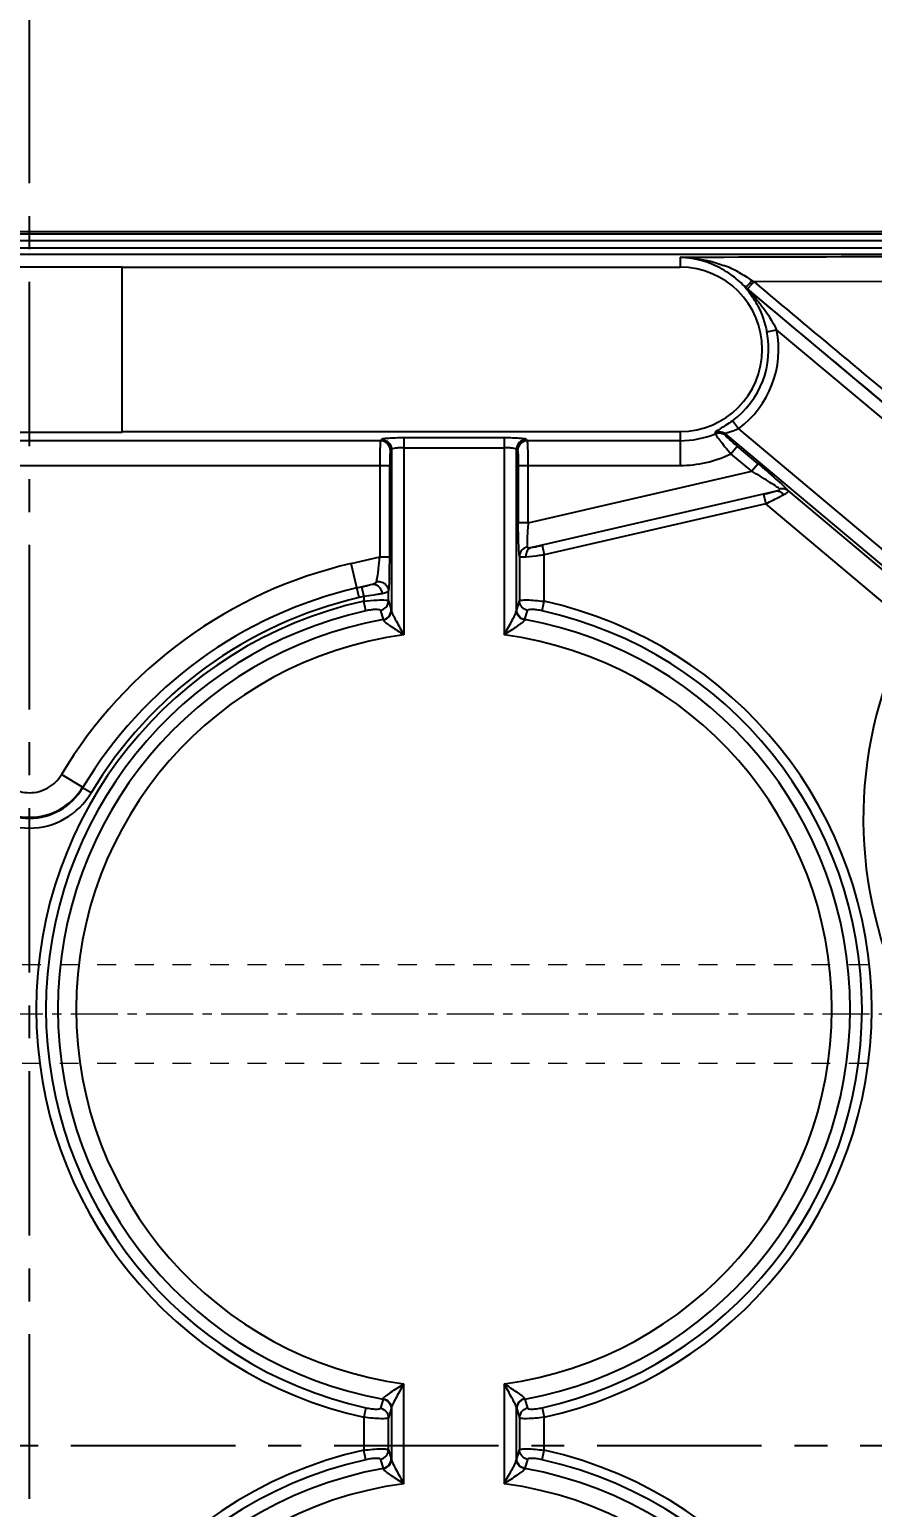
# Model space of a CAD drawing. Header units: millimetres. Extents: x 1727 to 4210, y -6182 to 759.
# Drawn here: x 2772.6 to 2840.9, y -3313.4 to -3193.6 of the extents above; entities that cross this region are included whole.
import ezdxf

# ---------------------------------------------------------------- set-up
doc = ezdxf.new("R2010")
doc.units = ezdxf.units.MM
doc.header["$LTSCALE"] = 16.335
doc.header["$PDMODE"] = 3
doc.header["$PDSIZE"] = 0.3125
doc.linetypes.add('CENTER', pattern=[0.6, 0.375, -0.075, 0.075, -0.075])
doc.linetypes.add('HIDDEN', pattern=[0.2, 0.1, -0.1])
doc.layers.get('0').update_dxf_attribs({"linetype": 'CONTINUOUS'})
doc.layers.get('Defpoints').update_dxf_attribs({"linetype": 'CONTINUOUS'})
doc.layers.add('cool', color=153, linetype='HIDDEN', lineweight=9)
doc.layers.add('dim', color=82, linetype='CONTINUOUS', lineweight=9)
doc.layers.add('DEFAULT_2', color=8, linetype='HIDDEN')
doc.styles.get("Standard").update_dxf_attribs({"font": 'txt', "width": 0.8})
doc.dimstyles.new('mold', dxfattribs={"dimtxt": 8, "dimasz": 5, "dimexe": 0, "dimexo": 0, "dimgap": 0, "dimtad": 1, "dimzin": 1, "dimtxsty": 'Standard', "dimcen": 0, "dimclrd": 4, "dimclre": 4, "dimclrt": 6, "dimazin": 0, "dimtfac": 1, "dimtofl": 0, "dimtmove": 0, "dimatfit": 3, "dimfxl": 0, "dimarcsym": 0})

# ---------------------------------------------------------------- blocks, each defined once
blk = doc.blocks.new('124')
at = {"layer": 'cool', "ltscale": 0.932966}
for p, q in [((10.14, -1344.71), (401.48, -1344.71)), ((10.14, -1352.71), (401.48, -1352.71))]:
    blk.add_line(p, q, dxfattribs=at)
at = {"layer": 'cool', "color": 1, "linetype": 'CENTER', "ltscale": 0.621977}
blk.add_line((-4.19, -1348.71), (415.81, -1348.71), dxfattribs=at)
blk = doc.blocks.new('*D505')
at = {"layer": 'Defpoints', "color": 0}
for p in [(2772.58, -3308.43), (2976.98, -3308.43), (2991.9, -3308.43)]:
    blk.add_point(p, dxfattribs=at)
at = {"layer": 'dim', "color": 4, "lineweight": -2}
blk.add_line((2976.98, -3308.43), (3002.56, -3308.43), dxfattribs=at)
at = {"layer": 'dim', "color": 6, "insert": (2997.23, -3305.51), "char_height": 5, "attachment_point": 5}
blk.add_mtext('0,00', dxfattribs=at)
blk = doc.blocks.new('*D507')
at = {"layer": 'Defpoints', "color": 0}
for p in [(2772.58, -3308.43), (2975.51, -3413.43), (2991.9, -3413.43)]:
    blk.add_point(p, dxfattribs=at)
at = {"layer": 'dim', "color": 4, "lineweight": -2}
blk.add_line((2975.51, -3413.43), (3009.23, -3413.43), dxfattribs=at)
at = {"layer": 'dim', "color": 6, "insert": (3000.56, -3410.51), "char_height": 5, "attachment_point": 5}
blk.add_mtext('105,00', dxfattribs=at)
blk = doc.blocks.new('*D508')
at = {"layer": 'Defpoints', "color": 0}
for p in [(2772.58, -3308.43), (2951.38, -3458.43), (2991.9, -3458.43)]:
    blk.add_point(p, dxfattribs=at)
at = {"layer": 'dim', "color": 4, "lineweight": -2}
blk.add_line((2951.38, -3458.43), (3009.23, -3458.43), dxfattribs=at)
at = {"layer": 'dim', "color": 6, "insert": (3000.56, -3455.51), "char_height": 5, "attachment_point": 5}
blk.add_mtext('150,00', dxfattribs=at)
blk = doc.blocks.new('*D509')
at = {"layer": 'Defpoints', "color": 0}
for p in [(2772.58, -3308.43), (2942.58, -3467.23), (2942.58, -3491.24)]:
    blk.add_point(p, dxfattribs=at)
at = {"layer": 'dim', "color": 4, "lineweight": -2}
blk.add_line((2942.58, -3467.23), (2942.58, -3508.57), dxfattribs=at)
at = {"layer": 'dim', "color": 6, "insert": (2939.66, -3499.9), "char_height": 5, "attachment_point": 5, "rotation": 90}
blk.add_mtext('170,00', dxfattribs=at)
blk = doc.blocks.new('*D510')
at = {"layer": 'Defpoints', "color": 0}
for p in [(2772.58, -3308.43), (2772.58, -3477), (2772.58, -3491.24)]:
    blk.add_point(p, dxfattribs=at)
at = {"layer": 'dim', "color": 4, "lineweight": -2}
blk.add_line((2772.58, -3477), (2772.58, -3501.9), dxfattribs=at)
at = {"layer": 'dim', "color": 6, "insert": (2769.66, -3496.57), "char_height": 5, "attachment_point": 5, "rotation": 90}
blk.add_mtext('0,00', dxfattribs=at)
blk = doc.blocks.new('*D511')
at = {"layer": 'Defpoints', "color": 0}
for p in [(2772.58, -3129.81), (2772.58, -3141.71), (2772.58, -3308.43)]:
    blk.add_point(p, dxfattribs=at)
at = {"layer": 'dim', "color": 4, "lineweight": -2}
blk.add_line((2772.58, -3141.71), (2772.58, -3119.14), dxfattribs=at)
at = {"layer": 'dim', "color": 6, "insert": (2769.66, -3124.47), "char_height": 5, "attachment_point": 5, "rotation": 90}
blk.add_mtext('0,00', dxfattribs=at)
blk = doc.blocks.new('*D512')
at = {"layer": 'Defpoints', "color": 0}
for p in [(2942.58, -3129.81), (2942.58, -3155.15), (2772.58, -3308.43)]:
    blk.add_point(p, dxfattribs=at)
at = {"layer": 'dim', "color": 4, "lineweight": -2}
blk.add_line((2942.58, -3155.15), (2942.58, -3112.47), dxfattribs=at)
at = {"layer": 'dim', "color": 6, "insert": (2939.66, -3121.14), "char_height": 5, "attachment_point": 5, "rotation": 90}
blk.add_mtext('170,00', dxfattribs=at)
blk = doc.blocks.new('*D513')
at = {"layer": 'Defpoints', "color": 0}
for p in [(2951.38, -3158.43), (2990.9, -3158.43), (2772.58, -3308.43)]:
    blk.add_point(p, dxfattribs=at)
at = {"layer": 'dim', "color": 4, "lineweight": -2}
blk.add_line((2951.38, -3158.43), (3008.24, -3158.43), dxfattribs=at)
at = {"layer": 'dim', "color": 6, "insert": (2999.57, -3155.51), "char_height": 5, "attachment_point": 5}
blk.add_mtext('150,00', dxfattribs=at)
blk = doc.blocks.new('*D676')
at = {"layer": 'Defpoints', "color": 0}
for p in [(2772.58, -3308.43), (2977.97, -3343.43), (2989.55, -3343.43)]:
    blk.add_point(p, dxfattribs=at)
at = {"layer": 'dim', "color": 4, "lineweight": -2}
blk.add_line((2977.97, -3343.43), (3004.88, -3343.43), dxfattribs=at)
at = {"layer": 'dim', "color": 6, "insert": (2997.21, -3340.51), "char_height": 5, "attachment_point": 5}
blk.add_mtext('35,00', dxfattribs=at)
blk = doc.blocks.new('*D677')
at = {"layer": 'Defpoints', "color": 0}
for p in [(2973.89, -3273.43), (2989.55, -3273.43), (2772.58, -3308.43)]:
    blk.add_point(p, dxfattribs=at)
at = {"layer": 'dim', "color": 4, "lineweight": -2}
blk.add_line((2973.89, -3273.43), (3004.88, -3273.43), dxfattribs=at)
at = {"layer": 'dim', "color": 6, "insert": (2997.21, -3270.51), "char_height": 5, "attachment_point": 5}
blk.add_mtext('35,00', dxfattribs=at)
blk = doc.blocks.new('*D678')
at = {"layer": 'Defpoints', "color": 0}
for p in [(2974.09, -3188.43), (2989.55, -3188.43), (2772.58, -3308.43)]:
    blk.add_point(p, dxfattribs=at)
at = {"layer": 'dim', "color": 4, "lineweight": -2}
blk.add_line((2974.09, -3188.43), (3006.88, -3188.43), dxfattribs=at)
at = {"layer": 'dim', "color": 6, "insert": (2998.21, -3185.51), "char_height": 5, "attachment_point": 5}
blk.add_mtext('120,00', dxfattribs=at)
blk = doc.blocks.new('*D679')
at = {"layer": 'Defpoints', "color": 0}
for p in [(2772.58, -3308.43), (2555.6, -3343.43), (2567.18, -3343.43)]:
    blk.add_point(p, dxfattribs=at)
at = {"layer": 'dim', "color": 4, "lineweight": -2}
blk.add_line((2567.18, -3343.43), (2540.27, -3343.43), dxfattribs=at)
at = {"layer": 'dim', "color": 6, "insert": (2547.94, -3340.51), "char_height": 5, "attachment_point": 5}
blk.add_mtext('35,00', dxfattribs=at)
blk = doc.blocks.new('*D680')
at = {"layer": 'Defpoints', "color": 0}
for p in [(2555.6, -3273.43), (2571.26, -3273.43), (2772.58, -3308.43)]:
    blk.add_point(p, dxfattribs=at)
at = {"layer": 'dim', "color": 4, "lineweight": -2}
blk.add_line((2571.26, -3273.43), (2540.27, -3273.43), dxfattribs=at)
at = {"layer": 'dim', "color": 6, "insert": (2547.94, -3270.51), "char_height": 5, "attachment_point": 5}
blk.add_mtext('35,00', dxfattribs=at)
blk = doc.blocks.new('*D681')
at = {"layer": 'Defpoints', "color": 0}
for p in [(2555.6, -3188.43), (2571.06, -3188.43), (2772.58, -3308.43)]:
    blk.add_point(p, dxfattribs=at)
at = {"layer": 'dim', "color": 4, "lineweight": -2}
blk.add_line((2571.06, -3188.43), (2538.27, -3188.43), dxfattribs=at)
at = {"layer": 'dim', "color": 6, "insert": (2546.94, -3185.51), "char_height": 5, "attachment_point": 5}
blk.add_mtext('120,00', dxfattribs=at)

msp = doc.modelspace()

# ---------------------------------------------------------------- linework, layer by layer
at = {"color": 1, "linetype": 'CENTER', "ltscale": 2.176925}
for p, q in [((2772.575, -3483.431), (2772.575, -3133.43)), ((2562.575, -3308.43), (2982.575, -3308.43))]:
    msp.add_line(p, q, dxfattribs=at)
at = {"color": 7, "linetype": 'Continuous'}
for p, q in [((2679.243, -3209.99), (2865.908, -3209.99)), ((2865.746, -3210.202), (2679.405, -3210.202)), ((2679.79, -3210.704), (2865.36, -3210.704)), ((2863.349, -3211.321), (2681.802, -3211.321)), ((2681.802, -3211.822), (2863.349, -3211.822)), ((2765.075, -3212.831), (2780.075, -3212.831)), ((2780.075, -3226.202), (2780.075, -3212.873)), ((2780.075, -3212.873), (2825.338, -3212.873)), ((2825.338, -3212.059), (2825.338, -3212.873)), ((2831.161, -3213.959), (2831.306, -3214.045)), ((2831.306, -3214.045), (2863.604, -3213.904)), ((2830.614, -3214.494), (2852.556, -3232.906)), ((2830.614, -3214.494), (2830.647, -3214.508)), ((2832.372, -3218.1), (2833.158, -3217.939)), ((2851.911, -3233.675), (2833.158, -3217.939)), ((2765.075, -3226.244), (2780.075, -3226.244)), ((2780.075, -3226.202), (2825.338, -3226.202)), ((2825.338, -3226.202), (2825.338, -3228.949)), ((2828.171, -3226.265), (2828.183, -3226.376)), ((2830.062, -3225.971), (2829.587, -3225.324)), ((2830.062, -3225.971), (2848.197, -3241.188)), ((2801.038, -3226.944), (2744.112, -3226.944)), ((2801.038, -3226.944), (2801.119, -3226.837)), ((2802.925, -3226.717), (2802.925, -3242.682)), ((2811.068, -3226.717), (2802.925, -3226.717)), ((2802.925, -3227.519), (2811.068, -3227.519)), ((2811.068, -3226.717), (2811.068, -3242.682)), ((2812.874, -3226.837), (2812.955, -3226.944)), ((2825.338, -3226.944), (2812.955, -3226.944)), ((2828.998, -3226.389), (2829.007, -3226.501)), ((2828.998, -3226.389), (2846.039, -3240.687)), ((2829.454, -3228.001), (2829.971, -3227.386)), ((2831.661, -3228.805), (2829.971, -3227.386)), ((2801.922, -3227.639), (2801.841, -3227.746)), ((2801.922, -3227.639), (2801.922, -3240.707)), ((2812.072, -3240.707), (2812.072, -3227.639)), ((2812.152, -3227.746), (2812.072, -3227.639)), ((2831.145, -3229.42), (2829.454, -3228.001)), ((2743.368, -3228.949), (2801.782, -3228.949)), ((2800.98, -3228.949), (2800.98, -3236.372)), ((2801.782, -3236.372), (2801.782, -3228.949)), ((2812.211, -3228.949), (2812.211, -3233.599)), ((2812.211, -3228.949), (2825.338, -3228.949)), ((2813.014, -3233.599), (2813.014, -3228.949)), ((2813.014, -3233.599), (2831.145, -3229.42)), ((2831.661, -3228.805), (2831.145, -3229.42)), ((2813.241, -3235.604), (2833.16, -3231.013)), ((2845.291, -3240.369), (2834.086, -3230.967)), ((2832.275, -3232.069), (2814.316, -3236.208)), ((2832.095, -3231.287), (2832.275, -3232.069)), ((2844.03, -3241.932), (2832.275, -3232.069)), ((2813.014, -3233.599), (2812.211, -3233.599)), ((2814.136, -3235.426), (2814.316, -3236.208)), ((2798.665, -3236.906), (2800.98, -3236.372)), ((2799.302, -3239.668), (2798.665, -3236.906)), ((2800.98, -3236.372), (2801.782, -3236.372)), ((2812.309, -3236.297), (2812.309, -3239.929)), ((2814.316, -3239.968), (2814.316, -3236.208)), ((2799.122, -3238.887), (2800.392, -3238.566)), ((2799.497, -3238.8), (2799.677, -3239.582)), ((2801.684, -3239.929), (2801.684, -3239.116)), ((2799.677, -3239.582), (2799.302, -3239.668)), ((2799.677, -3239.582), (2799.677, -3239.968)), ((2799.848, -3240.741), (2799.677, -3239.968)), ((2801.025, -3240.708), (2801.25, -3241.443)), ((2801.684, -3239.929), (2801.911, -3240.664)), ((2812.082, -3240.664), (2812.309, -3239.929)), ((2812.743, -3241.443), (2812.968, -3240.708)), ((2814.145, -3240.741), (2814.316, -3239.968)), ((2776.878, -3255.048), (2775.157, -3254.019)), ((2776.881, -3255.097), (2776.878, -3255.048)), ((2777.57, -3255.508), (2776.881, -3255.097)), ((2802.925, -3311.524), (2802.925, -3303.426)), ((2811.068, -3303.426), (2811.068, -3311.524)), ((2799.848, -3305.366), (2799.677, -3306.14)), ((2801.25, -3304.664), (2801.025, -3305.4)), ((2801.911, -3305.443), (2801.684, -3306.178)), ((2801.922, -3305.401), (2801.922, -3309.549)), ((2812.072, -3309.549), (2812.072, -3305.401)), ((2812.082, -3305.443), (2812.309, -3306.178)), ((2812.743, -3304.664), (2812.968, -3305.4)), ((2814.145, -3305.366), (2814.316, -3306.14)), ((2799.677, -3306.14), (2799.677, -3308.81)), ((2801.684, -3308.772), (2801.684, -3306.178)), ((2812.309, -3306.178), (2812.309, -3308.772)), ((2814.316, -3308.81), (2814.316, -3306.14)), ((2799.848, -3309.583), (2799.677, -3308.81)), ((2801.684, -3308.772), (2801.911, -3309.507)), ((2812.082, -3309.507), (2812.309, -3308.772)), ((2814.145, -3309.583), (2814.316, -3308.81)), ((2801.025, -3309.55), (2801.25, -3310.286)), ((2812.968, -3309.55), (2812.743, -3310.286))]:
    msp.add_line(p, q, dxfattribs=at)
for centre, radius, start, end in [((2772.793, 13899.644), 17111.784, 270.1759389, 270.3030801), ((2825.01, -3219.697), 7.646, 65.30575, 87.54087), ((2825.338, -3219.537), 6.664, 270, 90), ((2824.923, -3219.883), 7.85, 53.32653, 65.29609), ((2825.743, -3221.224), 9.055, 61.41844, 69.81919), ((2824.854, -3219.98), 7.97, 48.2727, 53.34087), ((2824.697, -3220.15), 8.201, 43.46471, 48.2508), ((2842.593, -3223.552), 14.757, 140.80778, 141.62917), ((2828.51, -3211.88), 3.367, 318.36167, 321.90649), ((2846.843, -3227.001), 20.23, 140.17719, 140.84393), ((2825.338, -3219.537), 7.982, 306.28925, 11.55048), ((2825.338, -3219.537), 7.179, 306.28925, 11.55048), ((2828.483, -3227.006), 0.804, 50.16061, 58.03201), ((2825.338, -3219.537), 7.407, 270, 292.59136), ((2828.49, -3227.122), 0.808, 50.21453, 67.10763), ((2825.338, -3219.537), 9.412, 270, 295.93713), ((2806.997, -3273.054), 37.096, 102.97897, 149.12801), ((2747.842, -3236.384), 53.941, 359.06971, 0.01233), ((2759.562, -3236.58), 42.218, 357.99295, 359.07758), ((2806.997, -3273.054), 35.063, 102.97897, 149.19451), ((2800.258, -3239.475), 0.919, 7.99783, 12.416), ((2806.997, -3273.054), 33.886, 102.47454, 257.52546), ((2806.997, -3273.054), 34.261, 102.97897, 149.19451), ((2806.997, -3273.054), 33.886, 282.47454, 77.52546), ((2806.997, -3273.054), 33.094, 102.47454, 257.52546), ((2806.997, -3273.054), 32.128, 100.30331, 259.69669), ((2806.997, -3273.054), 32.128, 280.30331, 79.69669), ((2806.997, -3273.054), 33.094, 282.47454, 77.52546), ((2806.997, -3273.054), 30.644, 97.63481, 262.36519), ((2806.997, -3273.054), 30.644, 277.63481, 82.36519), ((2874.08, -3257.592), 33.886, 152.47454, 257.52546), ((2772.575, -3252.461), 5.02, 211.01746, 328.98254), ((2874.08, -3326.435), 33.886, 102.47454, 77.52546), ((2806.997, -3341.896), 33.886, 102.47454, 77.52546), ((2806.997, -3341.896), 33.094, 102.47454, 77.52546), ((2806.997, -3341.896), 32.128, 100.30331, 79.69669), ((2806.997, -3341.896), 30.644, 97.63481, 82.36519)]:
    msp.add_arc(centre, radius, start, end, dxfattribs=at)
for points, knots in [([(2825.338, -3212.059), (2825.635, -3212.066), (2826.834, -3212.142), (2828.02, -3212.415), (2828.867, -3212.726)], [0, 0, 0, 0, 0.2480511, 1, 1, 1, 1]), ([(2830.649, -3214.508), (2830.659, -3214.512), (2830.682, -3214.465), (2830.723, -3214.421), (2830.805, -3214.343), (2830.864, -3214.289), (2830.897, -3214.256)], [0, 0, 0, 0, 0.0937775, 0.3015408, 0.6083139, 1, 1, 1, 1]), ([(2830.601, -3214.48), (2830.558, -3214.444), (2830.795, -3214.735), (2830.883, -3214.846), (2831.112, -3215.154), (2831.234, -3215.337), (2831.297, -3215.435)], [0, 0, 0, 0, 0.1437402, 0.4154275, 0.703893, 1, 1, 1, 1]), ([(2830.648, -3214.523), (2830.636, -3214.52), (2830.698, -3214.578), (2830.72, -3214.606), (2830.789, -3214.675), (2830.869, -3214.758), (2830.975, -3214.869), (2831.142, -3215.048), (2831.35, -3215.278), (2831.593, -3215.561), (2831.83, -3215.853), (2832.136, -3216.252), (2832.353, -3216.563), (2832.492, -3216.774)], [0, 0, 0, 0, 0.0123896, 0.040375, 0.0702006, 0.1008469, 0.16324, 0.2263437, 0.3536072, 0.4817153, 0.610447, 0.7397438, 1, 1, 1, 1]), ([(2830.92, -3214.525), (2830.928, -3214.515), (2830.962, -3214.47), (2830.996, -3214.426), (2831.024, -3214.391)], [0, 0, 0, 0, 0.2198116, 1, 1, 1, 1]), ([(2831.297, -3215.435), (2831.421, -3215.629), (2831.903, -3216.461), (2832.226, -3217.384), (2832.372, -3218.1)], [0, 0, 0, 0, 0.2396769, 1, 1, 1, 1]), ([(2829.587, -3225.324), (2829.413, -3225.452), (2829.156, -3225.629), (2828.82, -3225.84), (2828.605, -3225.97), (2828.428, -3226.076), (2828.293, -3226.157), (2828.215, -3226.214), (2828.173, -3226.249), (2828.171, -3226.265)], [0, 0, 0, 0, 0.3799135, 0.5501631, 0.6991193, 0.8219965, 0.9141771, 0.9726657, 1, 1, 1, 1]), ([(2828.171, -3226.265), (2828.23, -3226.24), (2828.475, -3226.176), (2828.75, -3226.225), (2828.909, -3226.324)], [0, 0, 0, 0, 0.2550919, 1, 1, 1, 1]), ([(2830.062, -3225.971), (2829.941, -3226.031), (2829.708, -3226.132), (2829.417, -3226.231), (2829.218, -3226.293), (2829.101, -3226.331), (2829.039, -3226.351), (2828.995, -3226.379), (2828.998, -3226.389)], [0, 0, 0, 0, 0.351246, 0.6664329, 0.7982845, 0.9035817, 0.9725604, 1, 1, 1, 1]), ([(2801.038, -3226.944), (2801.029, -3226.963), (2801.025, -3227.029), (2801.012, -3227.156), (2801.005, -3227.347), (2800.991, -3227.706), (2800.982, -3228.247), (2800.98, -3228.704), (2800.98, -3228.949)], [0, 0, 0, 0, 0.0311314, 0.0958626, 0.1923118, 0.3169126, 0.6329167, 1, 1, 1, 1]), ([(2802.925, -3226.717), (2802.702, -3226.717), (2802.376, -3226.721), (2801.961, -3226.736), (2801.694, -3226.75), (2801.472, -3226.767), (2801.299, -3226.785), (2801.191, -3226.808), (2801.13, -3226.822), (2801.119, -3226.837)], [0, 0, 0, 0, 0.3692844, 0.5373563, 0.6861138, 0.8103842, 0.9059729, 0.9694558, 1, 1, 1, 1]), ([(2801.119, -3226.837), (2801.181, -3226.837), (2801.441, -3226.875), (2801.685, -3227.038), (2801.793, -3227.206)], [0, 0, 0, 0, 0.2376256, 1, 1, 1, 1]), ([(2801.793, -3227.206), (2801.815, -3227.24), (2801.887, -3227.373), (2801.921, -3227.527), (2801.922, -3227.639)], [0, 0, 0, 0, 0.2634834, 1, 1, 1, 1]), ([(2802.925, -3227.519), (2802.801, -3227.519), (2802.569, -3227.524), (2802.266, -3227.547), (2802.061, -3227.577), (2801.96, -3227.609), (2801.926, -3227.627), (2801.922, -3227.639)], [0, 0, 0, 0, 0.3652966, 0.67944, 0.8979409, 0.9637771, 1, 1, 1, 1]), ([(2812.874, -3226.837), (2812.863, -3226.822), (2812.802, -3226.808), (2812.694, -3226.785), (2812.521, -3226.767), (2812.299, -3226.75), (2812.032, -3226.736), (2811.617, -3226.721), (2811.292, -3226.717), (2811.068, -3226.717)], [0, 0, 0, 0, 0.0305392, 0.0940157, 0.1895962, 0.3138607, 0.4626186, 0.6306983, 1, 1, 1, 1]), ([(2812.072, -3227.639), (2812.067, -3227.627), (2812.033, -3227.609), (2811.932, -3227.577), (2811.727, -3227.547), (2811.424, -3227.524), (2811.192, -3227.519), (2811.068, -3227.519)], [0, 0, 0, 0, 0.0362219, 0.102057, 0.3205589, 0.6347077, 1, 1, 1, 1]), ([(2812.2, -3227.206), (2812.178, -3227.24), (2812.106, -3227.373), (2812.072, -3227.527), (2812.072, -3227.639)], [0, 0, 0, 0, 0.2634831, 1, 1, 1, 1]), ([(2812.874, -3226.837), (2812.812, -3226.837), (2812.553, -3226.875), (2812.308, -3227.038), (2812.2, -3227.206)], [0, 0, 0, 0, 0.2376263, 1, 1, 1, 1]), ([(2813.014, -3228.949), (2813.014, -3228.704), (2813.011, -3228.247), (2813.002, -3227.706), (2812.989, -3227.347), (2812.981, -3227.156), (2812.968, -3227.029), (2812.964, -3226.963), (2812.955, -3226.944)], [0, 0, 0, 0, 0.3670775, 0.6830803, 0.8076834, 0.9041347, 0.9688675, 1, 1, 1, 1]), ([(2828.183, -3226.376), (2828.19, -3226.396), (2828.227, -3226.452), (2828.299, -3226.564), (2828.417, -3226.725), (2828.642, -3227.021), (2828.99, -3227.454), (2829.288, -3227.815), (2829.454, -3228.001)], [0, 0, 0, 0, 0.0306957, 0.0962137, 0.1942354, 0.3203668, 0.6366782, 1, 1, 1, 1]), ([(2829.008, -3226.501), (2829.008, -3226.515), (2829.042, -3226.547), (2829.095, -3226.61), (2829.19, -3226.699), (2829.361, -3226.86), (2829.625, -3227.093), (2829.85, -3227.285), (2829.971, -3227.386)], [0, 0, 0, 0, 0.0305002, 0.0972428, 0.1961865, 0.3228159, 0.638984, 1, 1, 1, 1]), ([(2801.841, -3227.746), (2801.833, -3227.756), (2801.828, -3227.797), (2801.816, -3227.872), (2801.807, -3227.988), (2801.794, -3228.203), (2801.785, -3228.528), (2801.782, -3228.802), (2801.782, -3228.949)], [0, 0, 0, 0, 0.0319835, 0.0970088, 0.1933021, 0.3178643, 0.6339404, 1, 1, 1, 1]), ([(2812.152, -3227.746), (2812.16, -3227.756), (2812.166, -3227.797), (2812.178, -3227.872), (2812.186, -3227.988), (2812.199, -3228.203), (2812.208, -3228.527), (2812.211, -3228.802), (2812.211, -3228.949)], [0, 0, 0, 0, 0.031972, 0.0969716, 0.1932346, 0.3177734, 0.6338535, 1, 1, 1, 1]), ([(2833.399, -3230.844), (2833.283, -3230.751), (2832.978, -3230.546), (2832.23, -3230.065), (2831.595, -3229.684), (2831.145, -3229.42)], [0, 0, 0, 0, 0.1673005, 0.4128964, 1, 1, 1, 1]), ([(2831.661, -3228.805), (2832.148, -3229.215), (2832.835, -3229.8), (2833.638, -3230.526), (2833.962, -3230.834), (2834.086, -3230.967)], [0, 0, 0, 0, 0.5881568, 0.8321991, 1, 1, 1, 1]), ([(2832.095, -3231.287), (2832.194, -3231.264), (2832.55, -3231.18), (2832.906, -3231.089), (2833.16, -3231.013)], [0, 0, 0, 0, 0.2751779, 1, 1, 1, 1]), ([(2833.16, -3231.013), (2833.205, -3231.001), (2833.282, -3230.976), (2833.366, -3230.94), (2833.432, -3230.893), (2833.411, -3230.853), (2833.399, -3230.844)], [0, 0, 0, 0, 0.4062559, 0.6963424, 0.864991, 1, 1, 1, 1]), ([(2833.16, -3231.013), (2833.208, -3231.006), (2833.436, -3231.027), (2833.627, -3231.192), (2833.724, -3231.338)], [0, 0, 0, 0, 0.2167786, 1, 1, 1, 1]), ([(2833.399, -3230.844), (2833.455, -3230.827), (2833.689, -3230.789), (2833.946, -3230.855), (2834.085, -3230.967)], [0, 0, 0, 0, 0.2445176, 1, 1, 1, 1]), ([(2834.086, -3230.967), (2834.101, -3230.987), (2834.112, -3231.056), (2834.027, -3231.145), (2833.9, -3231.24), (2833.788, -3231.304), (2833.724, -3231.338)], [0, 0, 0, 0, 0.1335145, 0.3216292, 0.61222, 1, 1, 1, 1]), ([(2833.724, -3231.338), (2833.623, -3231.393), (2833.144, -3231.645), (2832.659, -3231.884), (2832.275, -3232.069)], [0, 0, 0, 0, 0.2133013, 1, 1, 1, 1]), ([(2812.309, -3236.297), (2812.288, -3236.159), (2812.262, -3235.809), (2812.219, -3234.91), (2812.211, -3234.148), (2812.211, -3233.599)], [0, 0, 0, 0, 0.1549484, 0.3895866, 1, 1, 1, 1]), ([(2813.014, -3233.599), (2812.979, -3233.997), (2812.94, -3234.55), (2812.926, -3235.204), (2812.93, -3235.459), (2812.942, -3235.559)], [0, 0, 0, 0, 0.6115874, 0.8457157, 1, 1, 1, 1]), ([(2812.942, -3235.559), (2812.771, -3235.597), (2812.449, -3235.78), (2812.312, -3236.129), (2812.309, -3236.297)], [0, 0, 0, 0, 0.5084929, 1, 1, 1, 1]), ([(2813.241, -3235.604), (2813.108, -3235.644), (2812.859, -3235.888), (2812.813, -3236.213), (2812.825, -3236.385)], [0, 0, 0, 0, 0.4468817, 1, 1, 1, 1]), ([(2812.942, -3235.559), (2812.946, -3235.593), (2813.028, -3235.628), (2813.128, -3235.619), (2813.201, -3235.611), (2813.241, -3235.604)], [0, 0, 0, 0, 0.3249209, 0.6148049, 1, 1, 1, 1]), ([(2813.241, -3235.604), (2813.304, -3235.594), (2813.604, -3235.543), (2813.902, -3235.48), (2814.136, -3235.426)], [0, 0, 0, 0, 0.2094388, 1, 1, 1, 1]), ([(2800.847, -3237.598), (2800.859, -3237.504), (2800.911, -3237.096), (2800.953, -3236.687), (2800.98, -3236.372)], [0, 0, 0, 0, 0.2304145, 1, 1, 1, 1]), ([(2812.825, -3236.385), (2812.756, -3236.392), (2812.631, -3236.399), (2812.461, -3236.399), (2812.323, -3236.354), (2812.309, -3236.297)], [0, 0, 0, 0, 0.3841023, 0.6765052, 1, 1, 1, 1]), ([(2814.316, -3236.208), (2814.178, -3236.227), (2813.682, -3236.293), (2813.184, -3236.352), (2812.825, -3236.385)], [0, 0, 0, 0, 0.27921, 1, 1, 1, 1]), ([(2800.711, -3238.378), (2800.717, -3238.357), (2800.742, -3238.253), (2800.762, -3238.148), (2800.776, -3238.064)], [0, 0, 0, 0, 0.2000019, 1, 1, 1, 1]), ([(2800.776, -3238.064), (2800.782, -3238.029), (2800.808, -3237.874), (2800.831, -3237.719), (2800.847, -3237.598)], [0, 0, 0, 0, 0.2243276, 1, 1, 1, 1]), ([(2801.755, -3238.059), (2801.753, -3238.117), (2801.744, -3238.33), (2801.734, -3238.543), (2801.723, -3238.696)], [0, 0, 0, 0, 0.2757442, 1, 1, 1, 1]), ([(2799.497, -3238.8), (2799.58, -3238.781), (2799.88, -3238.709), (2800.179, -3238.631), (2800.392, -3238.566)], [0, 0, 0, 0, 0.2777948, 1, 1, 1, 1]), ([(2800.74, -3239.422), (2800.658, -3239.435), (2800.304, -3239.492), (2799.949, -3239.543), (2799.677, -3239.582)], [0, 0, 0, 0, 0.2329084, 1, 1, 1, 1]), ([(2800.392, -3238.566), (2800.453, -3238.548), (2800.555, -3238.515), (2800.652, -3238.461), (2800.682, -3238.428)], [0, 0, 0, 0, 0.5907034, 1, 1, 1, 1]), ([(2800.392, -3238.566), (2800.553, -3238.539), (2800.842, -3238.666), (2801.056, -3238.974), (2801.133, -3239.174), (2801.156, -3239.277)], [0, 0, 0, 0, 0.4375882, 0.7171177, 1, 1, 1, 1]), ([(2800.711, -3238.378), (2800.822, -3238.357), (2801.062, -3238.37), (2801.489, -3238.545), (2801.68, -3238.897), (2801.684, -3239.116)], [0, 0, 0, 0, 0.2493981, 0.5160338, 1, 1, 1, 1]), ([(2801.168, -3239.347), (2801.136, -3239.353), (2800.993, -3239.38), (2800.851, -3239.404), (2800.74, -3239.422)], [0, 0, 0, 0, 0.2277156, 1, 1, 1, 1]), ([(2801.684, -3239.116), (2801.669, -3239.181), (2801.471, -3239.293), (2801.292, -3239.324), (2801.168, -3239.347)], [0, 0, 0, 0, 0.3455686, 1, 1, 1, 1]), ([(2801.723, -3238.696), (2801.721, -3238.738), (2801.71, -3238.879), (2801.698, -3239.019), (2801.684, -3239.116)], [0, 0, 0, 0, 0.2995545, 1, 1, 1, 1]), ([(2799.677, -3239.968), (2800.036, -3239.919), (2800.643, -3239.864), (2801.257, -3239.841), (2801.503, -3239.87)], [0, 0, 0, 0, 0.593847, 1, 1, 1, 1]), ([(2801.025, -3240.708), (2801.014, -3240.669), (2800.861, -3240.632), (2800.63, -3240.627), (2800.26, -3240.66), (2799.993, -3240.709), (2799.848, -3240.741)], [0, 0, 0, 0, 0.10006, 0.3150783, 0.6301341, 1, 1, 1, 1]), ([(2801.025, -3240.708), (2801.203, -3240.674), (2801.546, -3240.48), (2801.683, -3240.109), (2801.684, -3239.929)], [0, 0, 0, 0, 0.5016059, 1, 1, 1, 1]), ([(2801.25, -3241.443), (2801.429, -3241.41), (2801.773, -3241.216), (2801.91, -3240.844), (2801.911, -3240.664)], [0, 0, 0, 0, 0.5022495, 1, 1, 1, 1]), ([(2801.258, -3241.471), (2801.436, -3241.438), (2801.778, -3241.25), (2801.919, -3240.884), (2801.922, -3240.707)], [0, 0, 0, 0, 0.5052994, 1, 1, 1, 1]), ([(2801.503, -3239.87), (2801.545, -3239.875), (2801.605, -3239.885), (2801.675, -3239.909), (2801.684, -3239.929)], [0, 0, 0, 0, 0.66106, 1, 1, 1, 1]), ([(2801.922, -3240.707), (2801.927, -3240.757), (2801.966, -3240.876), (2802.091, -3241.159), (2802.314, -3241.574), (2802.61, -3242.114), (2802.819, -3242.49), (2802.925, -3242.682)], [0, 0, 0, 0, 0.0690144, 0.166672, 0.4190946, 0.7036088, 1, 1, 1, 1]), ([(2811.068, -3242.682), (2811.167, -3242.497), (2811.372, -3242.137), (2811.66, -3241.609), (2811.883, -3241.193), (2812.017, -3240.898), (2812.065, -3240.766), (2812.072, -3240.707)], [0, 0, 0, 0, 0.2834001, 0.5593531, 0.8131554, 0.9198349, 1, 1, 1, 1]), ([(2812.736, -3241.471), (2812.557, -3241.438), (2812.215, -3241.251), (2812.074, -3240.884), (2812.072, -3240.707)], [0, 0, 0, 0, 0.5052726, 1, 1, 1, 1]), ([(2812.743, -3241.443), (2812.564, -3241.41), (2812.221, -3241.216), (2812.083, -3240.844), (2812.082, -3240.664)], [0, 0, 0, 0, 0.5022501, 1, 1, 1, 1]), ([(2812.309, -3239.929), (2812.319, -3239.909), (2812.388, -3239.885), (2812.51, -3239.865), (2812.703, -3239.854), (2813.063, -3239.853), (2813.61, -3239.885), (2814.069, -3239.934), (2814.316, -3239.968)], [0, 0, 0, 0, 0.0324464, 0.095751, 0.1908358, 0.3146884, 0.6311836, 1, 1, 1, 1]), ([(2812.968, -3240.708), (2812.79, -3240.674), (2812.447, -3240.48), (2812.311, -3240.109), (2812.309, -3239.929)], [0, 0, 0, 0, 0.5016051, 1, 1, 1, 1]), ([(2814.145, -3240.741), (2814.001, -3240.709), (2813.733, -3240.66), (2813.363, -3240.627), (2813.132, -3240.632), (2812.98, -3240.669), (2812.968, -3240.708)], [0, 0, 0, 0, 0.3698912, 0.6849566, 0.8999512, 1, 1, 1, 1]), ([(2801.258, -3241.471), (2801.266, -3241.51), (2801.345, -3241.593), (2801.484, -3241.713), (2801.68, -3241.856), (2801.988, -3242.069), (2802.407, -3242.345), (2802.75, -3242.568), (2802.925, -3242.682)], [0, 0, 0, 0, 0.05836, 0.1537781, 0.2733149, 0.4072541, 0.6974968, 1, 1, 1, 1]), ([(2812.735, -3241.471), (2812.728, -3241.507), (2812.658, -3241.587), (2812.525, -3241.702), (2812.334, -3241.843), (2812.024, -3242.056), (2811.598, -3242.337), (2811.248, -3242.565), (2811.068, -3242.682)], [0, 0, 0, 0, 0.0541425, 0.1434162, 0.2603164, 0.3951507, 0.6892101, 1, 1, 1, 1]), ([(2768.27, -3255.097), (2768.707, -3255.833), (2769.984, -3257.102), (2772.575, -3257.791), (2775.166, -3257.102), (2776.443, -3255.833), (2776.881, -3255.097)], [0, 0, 0, 0, 0.2501542, 0.4999947, 0.7498356, 1, 1, 1, 1]), ([(2769.994, -3254.019), (2770.257, -3254.459), (2771.024, -3255.217), (2772.575, -3255.627), (2774.127, -3255.217), (2774.894, -3254.459), (2775.157, -3254.019)], [0, 0, 0, 0, 0.2502207, 0.5000003, 0.7497798, 1, 1, 1, 1]), ([(2767.581, -3255.508), (2768.089, -3256.36), (2769.572, -3257.827), (2772.575, -3258.623), (2775.579, -3257.827), (2777.062, -3256.359), (2777.57, -3255.508)], [0, 0, 0, 0, 0.2500257, 0.5000039, 0.7499804, 1, 1, 1, 1]), ([(2801.258, -3304.637), (2801.265, -3304.6), (2801.335, -3304.521), (2801.468, -3304.405), (2801.659, -3304.265), (2801.969, -3304.051), (2802.395, -3303.77), (2802.746, -3303.543), (2802.925, -3303.426)], [0, 0, 0, 0, 0.0541425, 0.1434162, 0.2603164, 0.3951507, 0.6892101, 1, 1, 1, 1]), ([(2802.925, -3303.426), (2802.826, -3303.611), (2802.621, -3303.97), (2802.333, -3304.498), (2802.111, -3304.914), (2801.976, -3305.21), (2801.928, -3305.342), (2801.922, -3305.401)], [0, 0, 0, 0, 0.2834001, 0.5593531, 0.8131554, 0.9198349, 1, 1, 1, 1]), ([(2812.736, -3304.637), (2812.727, -3304.597), (2812.649, -3304.515), (2812.509, -3304.395), (2812.313, -3304.251), (2812.005, -3304.038), (2811.586, -3303.762), (2811.243, -3303.54), (2811.068, -3303.426)], [0, 0, 0, 0, 0.05836, 0.1537781, 0.2733149, 0.4072541, 0.6974968, 1, 1, 1, 1]), ([(2812.072, -3305.401), (2812.066, -3305.35), (2812.027, -3305.231), (2811.902, -3304.948), (2811.68, -3304.534), (2811.383, -3303.993), (2811.174, -3303.618), (2811.068, -3303.426)], [0, 0, 0, 0, 0.0690144, 0.1666721, 0.4190946, 0.7036088, 1, 1, 1, 1]), ([(2799.848, -3305.366), (2799.993, -3305.398), (2800.26, -3305.448), (2800.63, -3305.48), (2800.861, -3305.476), (2801.014, -3305.438), (2801.025, -3305.4)], [0, 0, 0, 0, 0.3698911, 0.6849565, 0.8999513, 1, 1, 1, 1]), ([(2801.025, -3305.4), (2801.203, -3305.433), (2801.546, -3305.627), (2801.683, -3305.998), (2801.684, -3306.178)], [0, 0, 0, 0, 0.5016051, 1, 1, 1, 1]), ([(2801.25, -3304.664), (2801.429, -3304.697), (2801.773, -3304.891), (2801.91, -3305.263), (2801.911, -3305.443)], [0, 0, 0, 0, 0.5022501, 1, 1, 1, 1]), ([(2801.258, -3304.636), (2801.436, -3304.669), (2801.778, -3304.857), (2801.919, -3305.223), (2801.922, -3305.401)], [0, 0, 0, 0, 0.5052726, 1, 1, 1, 1]), ([(2812.736, -3304.637), (2812.557, -3304.669), (2812.215, -3304.857), (2812.074, -3305.224), (2812.072, -3305.401)], [0, 0, 0, 0, 0.5052994, 1, 1, 1, 1]), ([(2812.743, -3304.664), (2812.564, -3304.697), (2812.221, -3304.891), (2812.083, -3305.263), (2812.082, -3305.443)], [0, 0, 0, 0, 0.5022495, 1, 1, 1, 1]), ([(2812.968, -3305.4), (2812.79, -3305.433), (2812.447, -3305.627), (2812.311, -3305.998), (2812.309, -3306.178)], [0, 0, 0, 0, 0.5016066, 1, 1, 1, 1]), ([(2812.968, -3305.4), (2812.98, -3305.439), (2813.135, -3305.475), (2813.366, -3305.481), (2813.735, -3305.447), (2814.001, -3305.398), (2814.145, -3305.366)], [0, 0, 0, 0, 0.1022682, 0.3176868, 0.6317446, 1, 1, 1, 1]), ([(2801.684, -3306.178), (2801.675, -3306.198), (2801.605, -3306.223), (2801.484, -3306.242), (2801.29, -3306.254), (2800.93, -3306.255), (2800.384, -3306.222), (2799.924, -3306.173), (2799.677, -3306.14)], [0, 0, 0, 0, 0.0324464, 0.095751, 0.1908357, 0.3146884, 0.6311836, 1, 1, 1, 1]), ([(2814.316, -3306.14), (2814.069, -3306.172), (2813.61, -3306.222), (2813.063, -3306.255), (2812.703, -3306.254), (2812.51, -3306.242), (2812.388, -3306.222), (2812.319, -3306.198), (2812.309, -3306.178)], [0, 0, 0, 0, 0.368856, 0.6853009, 0.8093924, 0.9043465, 0.9676757, 1, 1, 1, 1]), ([(2799.677, -3308.81), (2799.924, -3308.777), (2800.384, -3308.728), (2800.93, -3308.695), (2801.29, -3308.696), (2801.484, -3308.708), (2801.605, -3308.727), (2801.675, -3308.752), (2801.684, -3308.772)], [0, 0, 0, 0, 0.368828, 0.6853255, 0.8091735, 0.9042536, 0.967552, 1, 1, 1, 1]), ([(2801.025, -3309.55), (2801.203, -3309.517), (2801.546, -3309.322), (2801.683, -3308.952), (2801.684, -3308.772)], [0, 0, 0, 0, 0.5016059, 1, 1, 1, 1]), ([(2812.309, -3308.772), (2812.319, -3308.752), (2812.388, -3308.727), (2812.51, -3308.708), (2812.703, -3308.696), (2813.063, -3308.695), (2813.61, -3308.728), (2814.069, -3308.777), (2814.316, -3308.81)], [0, 0, 0, 0, 0.0324464, 0.095751, 0.1908358, 0.3146884, 0.6311836, 1, 1, 1, 1]), ([(2812.968, -3309.55), (2812.79, -3309.517), (2812.447, -3309.322), (2812.311, -3308.952), (2812.309, -3308.772)], [0, 0, 0, 0, 0.5016051, 1, 1, 1, 1]), ([(2801.025, -3309.55), (2801.014, -3309.512), (2800.861, -3309.474), (2800.63, -3309.469), (2800.26, -3309.502), (2799.993, -3309.551), (2799.848, -3309.583)], [0, 0, 0, 0, 0.10006, 0.3150783, 0.6301341, 1, 1, 1, 1]), ([(2801.25, -3310.286), (2801.429, -3310.253), (2801.773, -3310.058), (2801.91, -3309.687), (2801.911, -3309.507)], [0, 0, 0, 0, 0.5022495, 1, 1, 1, 1]), ([(2801.258, -3310.313), (2801.436, -3310.281), (2801.778, -3310.093), (2801.919, -3309.726), (2801.922, -3309.549)], [0, 0, 0, 0, 0.5052994, 1, 1, 1, 1]), ([(2801.922, -3309.549), (2801.927, -3309.6), (2801.966, -3309.718), (2802.091, -3310.002), (2802.314, -3310.416), (2802.61, -3310.956), (2802.819, -3311.332), (2802.925, -3311.524)], [0, 0, 0, 0, 0.0690144, 0.1666721, 0.4190946, 0.7036088, 1, 1, 1, 1]), ([(2811.068, -3311.524), (2811.167, -3311.339), (2811.372, -3310.98), (2811.66, -3310.452), (2811.883, -3310.036), (2812.017, -3309.74), (2812.065, -3309.608), (2812.072, -3309.549)], [0, 0, 0, 0, 0.2834001, 0.5593531, 0.8131554, 0.9198349, 1, 1, 1, 1]), ([(2812.736, -3310.313), (2812.557, -3310.281), (2812.215, -3310.093), (2812.074, -3309.726), (2812.072, -3309.549)], [0, 0, 0, 0, 0.5052726, 1, 1, 1, 1]), ([(2812.743, -3310.286), (2812.564, -3310.253), (2812.221, -3310.058), (2812.083, -3309.687), (2812.082, -3309.507)], [0, 0, 0, 0, 0.5022501, 1, 1, 1, 1]), ([(2814.145, -3309.583), (2814.001, -3309.551), (2813.733, -3309.502), (2813.363, -3309.469), (2813.132, -3309.474), (2812.98, -3309.512), (2812.968, -3309.55)], [0, 0, 0, 0, 0.3698912, 0.6849566, 0.8999512, 1, 1, 1, 1]), ([(2801.258, -3310.313), (2801.266, -3310.353), (2801.345, -3310.435), (2801.484, -3310.555), (2801.68, -3310.699), (2801.988, -3310.912), (2802.407, -3311.188), (2802.75, -3311.41), (2802.925, -3311.524)], [0, 0, 0, 0, 0.05836, 0.1537781, 0.2733149, 0.4072541, 0.6974968, 1, 1, 1, 1]), ([(2812.735, -3310.313), (2812.728, -3310.35), (2812.658, -3310.429), (2812.525, -3310.545), (2812.334, -3310.685), (2812.024, -3310.898), (2811.598, -3311.18), (2811.248, -3311.407), (2811.068, -3311.524)], [0, 0, 0, 0, 0.0541425, 0.1434162, 0.2603164, 0.3951507, 0.6892101, 1, 1, 1, 1])]:
    msp.add_open_spline(points, degree=3, knots=knots, dxfattribs=at)
for points in [[(2830.075, -3213.273), (2830.451, -3213.478), (2830.813, -3213.709), (2831.161, -3213.959)], [(2830.897, -3214.256), (2830.941, -3214.211), (2830.985, -3214.165), (2831.026, -3214.117)], [(2831.306, -3214.045), (2836.071, -3218.03), (2840.837, -3222.014), (2845.604, -3225.996)], [(2845.136, -3226.612), (2840.366, -3222.629), (2835.597, -3218.645), (2830.829, -3214.66)], [(2832.492, -3216.774), (2832.736, -3217.149), (2832.96, -3217.538), (2833.158, -3217.939)], [(2828.183, -3226.376), (2828.375, -3226.297), (2828.614, -3226.297), (2828.805, -3226.378)], [(2801.63, -3227.206), (2801.484, -3227.047), (2801.254, -3226.945), (2801.038, -3226.944)], [(2801.841, -3227.746), (2801.841, -3227.553), (2801.76, -3227.349), (2801.63, -3227.206)], [(2812.363, -3227.206), (2812.233, -3227.349), (2812.153, -3227.553), (2812.152, -3227.746)], [(2812.955, -3226.944), (2812.739, -3226.945), (2812.509, -3227.047), (2812.363, -3227.206)], [(2800.682, -3238.428), (2800.695, -3238.414), (2800.706, -3238.397), (2800.711, -3238.378)], [(2801.911, -3240.664), (2801.916, -3240.678), (2801.919, -3240.692), (2801.922, -3240.707)], [(2812.072, -3240.707), (2812.074, -3240.692), (2812.078, -3240.678), (2812.082, -3240.664)], [(2801.922, -3305.401), (2801.919, -3305.415), (2801.916, -3305.429), (2801.911, -3305.443)], [(2812.082, -3305.443), (2812.078, -3305.429), (2812.074, -3305.415), (2812.072, -3305.401)], [(2801.911, -3309.507), (2801.916, -3309.521), (2801.919, -3309.535), (2801.922, -3309.549)], [(2812.072, -3309.549), (2812.074, -3309.535), (2812.078, -3309.521), (2812.082, -3309.507)]]:
    msp.add_open_spline(points, degree=3, dxfattribs=at)
at = {"layer": 'DEFAULT_2', "color": 8, "linetype": 'HIDDEN'}
for p, q in [((2780.075, -3212.873), (2780.075, -3212.831)), ((2830.829, -3214.66), (2830.648, -3214.508)), ((2780.075, -3226.202), (2780.075, -3226.244))]:
    msp.add_line(p, q, dxfattribs=at)
msp.add_open_spline([(2830.829, -3214.66), (2830.83, -3214.644), (2830.871, -3214.6), (2830.897, -3214.556), (2830.92, -3214.525)], degree=3, knots=[0, 0, 0, 0, 0.294457, 1, 1, 1, 1], dxfattribs=at)

# ---------------------------------------------------------------- block references
msp.add_blockref('124', (2566.764, -1924.721))

# ---------------------------------------------------------------- dimensions: what is measured, and where the dimension line sits
at = {"layer": 'dim'}
for feature_location, offset, dtype, origin, picture, middle in [((2942.575, -3155.151), (0, 25.346), 1, (2772.575, -3308.43), '*D512', (2939.659, -3121.139)), ((2772.575376695, -3141.707142591), (0, 11.901737869), 1, (2772.575376695, -3308.430294945), '*D511', (2769.658710029, -3124.472071389)), ((2951.375, -3158.43), (39.528, 0), 0, (2772.575, -3308.43), '*D513', (2999.57, -3155.513)), ((2571.061, -3188.43), (-15.458, 0), 0, (2772.575, -3308.43), '*D681', (2546.936, -3185.513)), ((2974.09, -3188.43), (15.458, 0), 0, (2772.575, -3308.43), '*D678', (2998.215, -3185.513)), ((2571.259, -3273.43), (-15.657, 0), 0, (2772.575, -3308.43), '*D680', (2547.936, -3270.513)), ((2973.891, -3273.43), (15.657, 0), 0, (2772.575, -3308.43), '*D677', (2997.215, -3270.513)), ((2976.980011232, -3308.430294945), (14.917041694, 0), 0, (2772.575376695, -3308.430294945), '*D505', (2997.230386259, -3305.513628278)), ((2567.177, -3343.43), (-11.575, 0), 0, (2772.575, -3308.43), '*D679', (2547.936, -3340.513)), ((2772.575376695, -3476.999659239), (0, -14.236165301), 1, (2772.575376695, -3308.430294945), '*D510', (2769.658710029, -3496.569157874)), ((2975.507, -3413.43), (16.39, 0), 0, (2772.575, -3308.43), '*D507', (3000.564, -3410.513)), ((2951.375, -3458.43), (40.522, 0), 0, (2772.575, -3308.43), '*D508', (3000.564, -3455.513)), ((2942.575, -3467.23), (0, -24.006), 1, (2772.575, -3308.43), '*D509', (2939.659, -3499.902)), ((2977.974, -3343.43), (11.575, 0), 0, (2772.575, -3308.43), '*D676', (2997.215, -3340.513))]:
    dim = msp.add_ordinate_dim(feature_location=feature_location, offset=offset, dtype=dtype, origin=origin, dimstyle='mold', override={"dimtxt": 5, "dimasz": 2}, dxfattribs=at)
    dim.commit()
    dim.dimension.update_dxf_attribs({"geometry": picture, "text_midpoint": middle})

doc.saveas('drawing.dxf')
